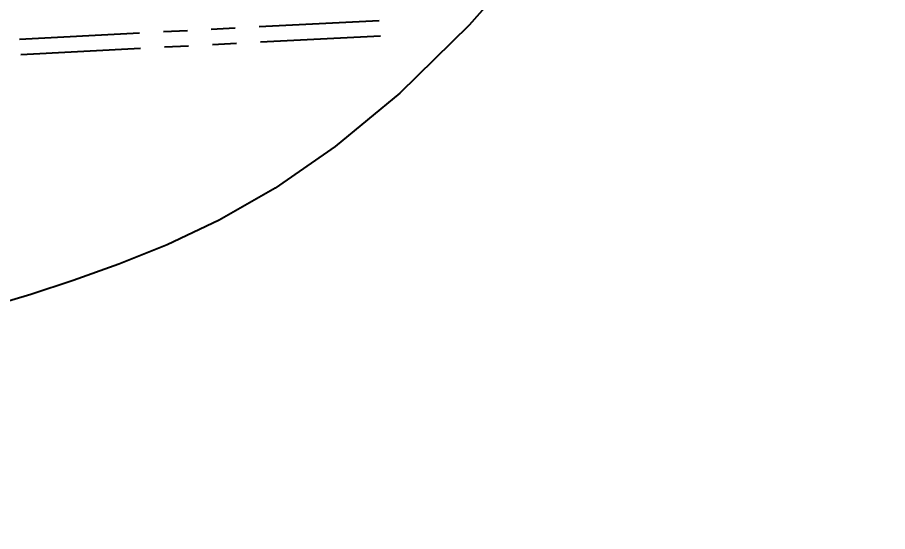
# Model space of a CAD drawing. Header units: millimetres. Extents: x -4 to 3776, y -4 to 4079.
# Drawn here: x 349.17 to 358.23, y 257.68 to 263.03 of the extents above; entities that cross this region are included whole.
import ezdxf
from ezdxf import colors
from ezdxf.entities.mleader import LeaderData, LeaderLine
from ezdxf.math import Vec2, Vec3

# ---------------------------------------------------------------- set-up
doc = ezdxf.new("R2010")
doc.units = ezdxf.units.MM
doc.linetypes.add('PHANTOM', pattern=[2.5, 1.25, -0.25, 0.25, -0.25, 0.25, -0.25])
doc.layers.add('03-input', color=3, linetype='Continuous')
doc.layers.add('BK_kedu', color=255, linetype='Continuous')
doc.styles.get("Standard").update_dxf_attribs({"font": 'arial.ttf'})

# ---------------------------------------------------------------- blocks, each defined once
blk = doc.blocks.new('NJMFGNJ')
at = {"layer": '03-input', "color": 0, "linetype": 'PHANTOM'}
for p, q in [((324.4218581125648, 207.7713072331031), (337.032625221726, 208.4782806197788)), ((324.4355828070081, 207.6118969675541), (337.0463499161658, 208.3188703542294))]:
    blk.add_line(p, q, dxfattribs=at)
blk.add_lwpolyline([(321.9020226449869, 205.6934408526037), (322.7291750659347, 206.7725924091623), (323.5003812671908, 207.654676698025), (324.218947532045, 208.3637524604081), (324.8881801437872, 208.9238784375274), (325.5113853857073, 209.3591133705989), (326.0918695410953, 209.6935160008387), (326.632938893241, 209.9511450694627), (327.1378997254342, 210.156059317687), (327.6099994653067, 210.3288399044781), (328.0522501178571, 210.4761576598059), (328.4676048324255, 210.6012058313905)], dxfattribs=at)

msp = doc.modelspace()

# ---------------------------------------------------------------- block references
at = {"rotation": 179.7776961789247}
msp.add_blockref('NJMFGNJ', (678.1778721441624, 469.350978445098), dxfattribs=at)

# ---------------------------------------------------------------- leaders
at = {"color": 4, "lineweight": 25}
ml = msp.add_multileader_mtext('Standard', dxfattribs=at)
ml.set_content('R20\\PMax.outreach', color=4)
ml.set_leader_properties()
ml.build(insert=Vec2(0, 0))
ctx = ml.context
ctx.base_point, ctx.plane_origin = Vec3(309.2388130974467, 249.3046826660543), Vec3(371.1656070240961, 265.5836360837607)
ctx.text_align_type = 2
notes = []
notes.append((ctx, [(0, (1, 1, 0), (354.3002046390566, 249.3046826660543), (-1, 0), 8, [(0, [(371.1656070240978, 265.5836360837598)], 0, [])])]))
ctx.mtext.insert, ctx.mtext.alignment, ctx.mtext.flow_direction = Vec3(344.3002046390566, 251.3374248215795), 3, 5
at = {"layer": 'BK_kedu'}
ml = msp.add_multileader_mtext('Standard', dxfattribs=at)
ml.set_content('', color=256)
ml.set_leader_properties()
ml.build(insert=Vec2(0, 0))
ml.multileader.update_dxf_attribs({"text_right_attachment_type": 6, "dogleg_length": 0.36, "arrow_head_size": 0.18})
ctx = ml.context
ctx.base_point, ctx.char_height, ctx.arrow_head_size, ctx.landing_gap_size, ctx.plane_origin = Vec3(3775.998586345596, 4079.3284131595), 0.18, 0.18, 0.09, Vec3(3774.638586345596, 4079.3284131595)
ctx.right_attachment = 6
notes.append((ctx, [(0, (0, 0, 0), (0, 0), (1, 0), 1, [])]))
ctx.mtext.insert, ctx.mtext.flow_direction = Vec3(3776.088586345596, 4079.4184131595), 5
for ctx, leaders in notes:
    for number, flags, end, landing, length, lines in leaders:
        leader = LeaderData()
        leader.index, (leader.has_last_leader_line, leader.has_dogleg_vector, leader.attachment_direction) = number, flags
        leader.last_leader_point, leader.dogleg_vector, leader.dogleg_length = Vec3(end), Vec3(landing), length
        for number, points, colour, breaks in lines:
            line = LeaderLine()
            line.index, line.vertices, line.color, line.breaks = number, Vec3.list(points), colors.encode_raw_color(colour), breaks
            leader.lines.append(line)
        ctx.leaders.append(leader)

doc.saveas('drawing.dxf')
